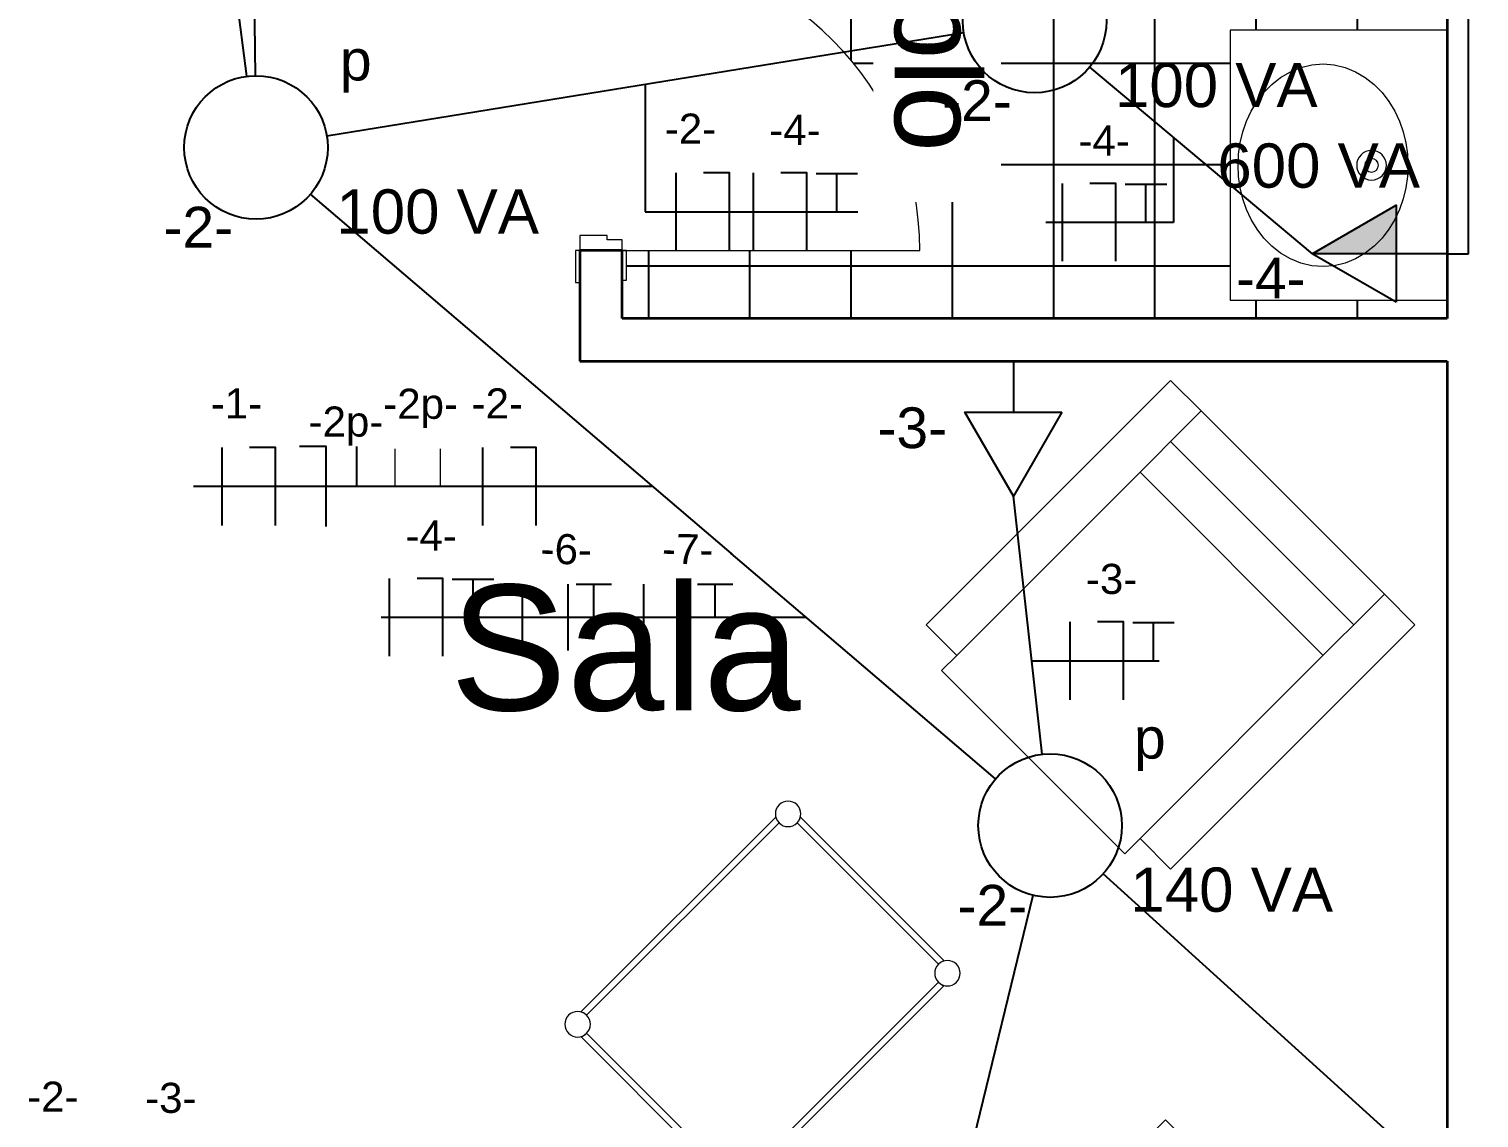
# Model space of a CAD drawing. Header units: metres. Extents: x -182 to 99, y 70 to 117.
# Drawn here: x -3.068 to 0.342, y 97.056 to 99.617 of the extents above; entities that cross this region are included whole.
import ezdxf

# ---------------------------------------------------------------- set-up
doc = ezdxf.new("R2010")
doc.units = ezdxf.units.M
doc.header["$LTSCALE"] = 0.01
for name, color, linetype, lineweight in [('A-ANNO-TEXT', 2, 'Continuous', 9), ('A-DOOR', 1, 'Continuous', 9), ('A-DOOR-FRAM', 1, 'Continuous', 13), ('A-WALL', 2, 'Continuous', 9), ('G-IMPT', 1, 'Continuous', 9), ('I-FURN', 6, 'Continuous', 9), ('P-SANR-FIXT', 6, 'Continuous', 9)]:
    doc.layers.add(name, color=color, linetype=linetype, lineweight=lineweight)
for name, color, linetype in [('FIAÇÃO', 10, 'Continuous'), ('Força', 7, 'Continuous'), ('Iluminação', 7, 'Continuous')]:
    doc.layers.add(name, color=color, linetype=linetype)
doc.styles.add('Arial', font='arial.ttf', dxfattribs={"height": 0.29506})
doc.styles.add('Arial_2', font='arial.ttf', dxfattribs={"height": 0.258177})
doc.dimstyles.new('Diagonal', dxfattribs={"dimscale": 0.3048, "dimtxt": 0.258177, "dimasz": 1.025262, "dimexe": 0.984252, "dimexo": 0.615157, "dimgap": 0.04101, "dimtad": 1, "dimrnd": 0.01, "dimzin": 0, "dimdsep": 46, "dimtxsty": 'Arial_2', "dimblk1": 'OBLIQUE', "dimblk2": 'OBLIQUE', "dimsah": 1, "dimcen": 0.09, "dimse1": 1, "dimse2": 1, "dimazin": 0, "dimtfac": 1, "dimtix": 1, "dimtmove": 0, "dimatfit": 3, "dimfxl": 1, "dimtvp": 1, "dimtfill": 1, "dimtolj": 1, "dimtzin": 0, "dimarcsym": 2})

# ---------------------------------------------------------------- blocks, each defined once
blk = doc.blocks.new('Puerta de 1 hoja - 70 x 210 cm-V18-Nivel 4')
at = {"layer": 'A-DOOR', "lineweight": 13}
blk.add_line((0.6169, 0.05), (0.6169, 0.75), dxfattribs=at)
blk.add_arc((0.6169, 0.05), 0.7, 90, 180, dxfattribs=at)
at = {"layer": 'A-DOOR-FRAM'}
for p, q in [((-0.0831, 0.06), (-0.1531, 0.06)), ((-0.1531, 0.06), (-0.1531, 0.05)), ((-0.0831, 0.05), (-0.0831, 0.06)), ((-0.0581, 0.05), (-0.0831, 0.05)), ((-0.0581, 0.015), (-0.0581, 0.05)), ((0.6169, 0.05), (0.5919, 0.05)), ((0.5919, 0.05), (0.5919, 0.015)), ((0.6869, 0.06), (0.6169, 0.06)), ((0.6169, 0.06), (0.6169, 0.05)), ((0.6869, 0.05), (0.6869, 0.06)), ((-0.0481, 0.015), (-0.0581, 0.015)), ((-0.0481, -0.05), (-0.0481, 0.015)), ((0.5919, 0.015), (0.5819, 0.015)), ((0.5819, 0.015), (0.5819, -0.05)), ((-0.1581, -0.05), (-0.1581, -0.06)), ((-0.1581, -0.06), (-0.0831, -0.06)), ((-0.0831, -0.06), (-0.0831, -0.05)), ((-0.0831, -0.05), (-0.0481, -0.05)), ((0.5819, -0.05), (0.6169, -0.05)), ((0.6169, -0.05), (0.6169, -0.06)), ((0.6169, -0.06), (0.6919, -0.06)), ((0.6919, -0.06), (0.6919, -0.05))]:
    blk.add_line(p, q, dxfattribs=at)
blk = doc.blocks.new('M_Lavabo - Oval - 635 mm x 510 mm - Privado-224825-Nivel 4')
at = {"layer": 'P-SANR-FIXT'}
for p, q in [((1.0218, -10.2437), (1.0218, -10.7537)), ((1.6568, -10.7537), (1.6568, -10.2437)), ((1.0218, -10.7537), (1.6568, -10.7537))]:
    blk.add_line(p, q, dxfattribs=at)
at = {"layer": 'P-SANR-FIXT', "flags": 128}
for points in [[(1.101, -10.5356), (1.1031, -10.5092), (1.1093, -10.4834), (1.1193, -10.4589), (1.1327, -10.4361), (1.1491, -10.4153), (1.168, -10.3967), (1.189, -10.3805), (1.2117, -10.3668), (1.2358, -10.3556), (1.2608, -10.3469), (1.2866, -10.3407), (1.3129, -10.337), (1.3393, -10.3358), (1.3658, -10.337), (1.3921, -10.3407), (1.4179, -10.3469), (1.4429, -10.3556), (1.4669, -10.3668), (1.4896, -10.3805), (1.5107, -10.3967), (1.5296, -10.4153), (1.546, -10.4361), (1.5594, -10.4589), (1.5694, -10.4834), (1.5756, -10.5092), (1.5777, -10.5356)], [(1.5777, -10.5356), (1.5756, -10.562), (1.5694, -10.5878), (1.5594, -10.6123), (1.546, -10.6352), (1.5296, -10.656), (1.5107, -10.6745), (1.4896, -10.6907), (1.4669, -10.7044), (1.4429, -10.7156), (1.4179, -10.7243), (1.3921, -10.7305), (1.3658, -10.7342), (1.3393, -10.7354), (1.3129, -10.7342), (1.2866, -10.7305), (1.2608, -10.7243), (1.2358, -10.7156), (1.2117, -10.7044), (1.189, -10.6907), (1.168, -10.6745), (1.1491, -10.656), (1.1327, -10.6352), (1.1193, -10.6123), (1.1093, -10.5878), (1.1031, -10.562), (1.101, -10.5356)]]:
    blk.add_lwpolyline(points, dxfattribs=at)
at = {"layer": 'P-SANR-FIXT'}
for radius, start, end in [(0.0349, 0, 180), (0.0349, 180, 360), (0.016, 0, 180), (0.016, 0, 180), (0.016, 180, 0), (0.016, 180, 0)]:
    blk.add_arc((1.3393, -10.4215), radius, start, end, dxfattribs=at)
blk = doc.blocks.new('Table basse - Verre - Table basse - Verre 2-492931-Nivel 4')
at = {"layer": 'I-FURN'}
for p, q in [((0.3393, 0.2409), (-0.3087, 0.2409)), ((0.3353, 0.2259), (-0.3047, 0.2259)), ((-0.3497, 0.1999), (-0.3497, -0.2781)), ((-0.3347, 0.1959), (-0.3347, -0.2741)), ((0.3653, -0.2741), (0.3653, 0.1959)), ((0.3803, -0.2781), (0.3803, 0.1999)), ((-0.3047, -0.3041), (0.3353, -0.3041)), ((-0.3087, -0.3191), (0.3393, -0.3191))]:
    blk.add_line(p, q, dxfattribs=at)
for centre, start, end in [((-0.3347, 0.2259), 0, 180), ((0.3653, 0.2259), 0, 180), ((-0.3347, 0.2259), 180, 360), ((0.3653, 0.2259), 180, 360), ((-0.3347, -0.3041), 0, 180), ((-0.3347, -0.3041), 180, 360), ((0.3653, -0.3041), 0, 180), ((0.3653, -0.3041), 180, 360)]:
    blk.add_arc(centre, 0.03, start, end, dxfattribs=at)
for points, knots in [([(-0.3047, 0.2259), (-0.3047, 0.227), (-0.3048, 0.2293), (-0.3056, 0.2336), (-0.3067, 0.2369), (-0.3076, 0.2388), (-0.308, 0.2396), (-0.3082, 0.24), (-0.3084, 0.2403), (-0.3085, 0.2405), (-0.3085, 0.2405)], [0, 0, 0, 0, 0.1428571, 0.2857143, 0.5714286, 0.6785714, 0.7321429, 0.7857143, 0.8392857, 0.8571429, 0.8571429, 0.8571429, 0.8571429]), ([(0.3391, 0.2405), (0.339, 0.2402), (0.3386, 0.2395), (0.3377, 0.2377), (0.3367, 0.2349), (0.3356, 0.231), (0.3353, 0.2276), (0.3353, 0.2259)], [0.1428571, 0.1428571, 0.1428571, 0.1428571, 0.2857143, 0.4285714, 0.5714286, 0.7857143, 1, 1, 1, 1]), ([(-0.3488, 0.1994), (-0.3485, 0.1992), (-0.3477, 0.1988), (-0.3457, 0.1979), (-0.3431, 0.197), (-0.3399, 0.1963), (-0.3376, 0.196), (-0.3362, 0.1959), (-0.3356, 0.1959)], [0.1111111, 0.1111111, 0.1111111, 0.1111111, 0.1666667, 0.2222222, 0.3333333, 0.3888889, 0.4444444, 0.4813841, 0.4813841, 0.4813841, 0.4813841]), ([(0.3662, 0.1959), (0.3672, 0.1959), (0.3693, 0.1961), (0.3719, 0.1966), (0.3737, 0.1971), (0.375, 0.1975), (0.3762, 0.1979), (0.3776, 0.1985), (0.3787, 0.199), (0.3792, 0.1993), (0.3794, 0.1994)], [0.5186863, 0.5186863, 0.5186863, 0.5186863, 0.5833333, 0.6527778, 0.6875, 0.7222222, 0.7569444, 0.7916667, 0.8611111, 0.8888889, 0.8888889, 0.8888889, 0.8888889]), ([(-0.3356, -0.2741), (-0.3366, -0.2742), (-0.3387, -0.2743), (-0.3412, -0.2748), (-0.3431, -0.2753), (-0.3444, -0.2757), (-0.3456, -0.2762), (-0.3469, -0.2767), (-0.348, -0.2773), (-0.3486, -0.2776), (-0.3488, -0.2776)], [0.5186159, 0.5186159, 0.5186159, 0.5186159, 0.5833333, 0.6527778, 0.6875, 0.7222222, 0.7569444, 0.7916667, 0.8611111, 0.8888889, 0.8888889, 0.8888889, 0.8888889]), ([(-0.3085, -0.3187), (-0.3083, -0.3185), (-0.3079, -0.3177), (-0.3071, -0.3159), (-0.306, -0.3132), (-0.305, -0.3093), (-0.3047, -0.3059), (-0.3047, -0.3041)], [0.1428571, 0.1428571, 0.1428571, 0.1428571, 0.2857143, 0.4285714, 0.5714286, 0.7857143, 1, 1, 1, 1]), ([(0.3353, -0.3041), (0.3353, -0.3053), (0.3355, -0.3075), (0.3362, -0.3118), (0.3373, -0.3151), (0.3382, -0.3171), (0.3386, -0.3178), (0.3389, -0.3183), (0.339, -0.3186), (0.3391, -0.3187), (0.3391, -0.3187)], [0, 0, 0, 0, 0.1428571, 0.2857143, 0.5714286, 0.6785714, 0.7321429, 0.7857143, 0.8392857, 0.8571429, 0.8571429, 0.8571429, 0.8571429]), ([(0.3794, -0.2776), (0.3791, -0.2775), (0.3783, -0.2771), (0.3764, -0.2762), (0.3737, -0.2753), (0.3705, -0.2746), (0.3683, -0.2742), (0.3668, -0.2742), (0.3662, -0.2741)], [0.1111111, 0.1111111, 0.1111111, 0.1111111, 0.1666667, 0.2222222, 0.3333333, 0.3888889, 0.4444444, 0.4813137, 0.4813137, 0.4813137, 0.4813137])]:
    blk.add_open_spline(points, degree=3, knots=knots, dxfattribs=at)
blk = doc.blocks.new('Couch01 - 12ZCOU01_dwg-205772-Nivel 4')
at = {"layer": 'G-IMPT'}
for p, q in [((0, 0.3048), (0, 0.4064)), ((0, 0.4064), (0.8128, 0.4064)), ((0, 0.4064), (0, 0.3048)), ((0, 0.4064), (0.8128, 0.4064)), ((0.8128, 0.3048), (0.8128, 0.4064)), ((0.8128, 0.4064), (0.8128, 0.3048)), ((0, -0.3048), (0, 0.3048)), ((0, 0.3048), (0.1016, 0.3048)), ((0, -0.3048), (0, 0.3048)), ((0.1016, 0.3048), (0, 0.3048)), ((0.1016, -0.3048), (0.1016, 0.3048)), ((0.1016, -0.3048), (0.1016, 0.3048)), ((0.1016, 0.3048), (0.1577, 0.3048)), ((0.1016, 0.3048), (0.1577, 0.3048)), ((0.1577, 0.3048), (0.8128, 0.3048)), ((0.8128, 0.3048), (0.1577, 0.3048)), ((0.2032, 0.3048), (0.2032, -0.3048)), ((0.2032, -0.3048), (0.2032, 0.3048)), ((0.8128, 0.3048), (0.8636, 0.3048)), ((0.8128, 0.3048), (0.8636, 0.3048)), ((0.8636, 0.3048), (0.8636, -0.3048)), ((0.8636, 0.3048), (0.8636, -0.3048)), ((0, -0.3048), (0, -0.4064)), ((0, -0.3048), (0.1016, -0.3048)), ((0, -0.3048), (0, -0.4064)), ((0, -0.3048), (0.1016, -0.3048)), ((0.1016, -0.3048), (0.1577, -0.3048)), ((0.1016, -0.3048), (0.1577, -0.3048)), ((0.8128, -0.3048), (0.1577, -0.3048)), ((0.8128, -0.3048), (0.1577, -0.3048)), ((0.8128, -0.3048), (0.8128, -0.4064)), ((0.8128, -0.3048), (0.8636, -0.3048)), ((0.8128, -0.3048), (0.8128, -0.4064)), ((0.8128, -0.3048), (0.8636, -0.3048)), ((0.8128, -0.4064), (0, -0.4064)), ((0, -0.4064), (0.8128, -0.4064))]:
    blk.add_line(p, q, dxfattribs=at)
blk = doc.blocks.new('Couch01 - Couch01-492932-Nivel 4')
at = {"extrusion": (0, 0, -1), "zscale": -1, "rotation": 180}
blk.add_blockref('Couch01 - 12ZCOU01_dwg-205772-Nivel 4', (0, 0), dxfattribs=at)
blk = doc.blocks.new('_Oblique')
at = {"color": 0, "linetype": 'ByBlock', "lineweight": -2}
blk.add_line((-0.5, -0.5), (0.5, 0.5), dxfattribs=at)
blk = doc.blocks.new('*D473')
at = {"color": 0, "lineweight": -2, "transparency": 16777216}
blk.add_line((17.086, 110.44), (17.086, 81.2458), dxfattribs=at)
at = {"layer": 'Defpoints', "color": 0, "transparency": 16777216}
for p in [(8.3862, 110.44), (-2.4818, 81.2458), (17.086, 81.2458)]:
    blk.add_point(p, dxfattribs=at)
at = {"color": 0, "lineweight": -2, "transparency": 16777216, "xscale": 0.3124999999999999, "yscale": 0.3124999999999999, "zscale": 0.3124999999999999}
for p, rotation in [((17.086, 110.44), 90), ((17.086, 81.2458), 270)]:
    blk.add_blockref('_Oblique', p, dxfattribs=dict(at, rotation=rotation))
at = {"color": 0, "transparency": 16777216, "insert": (16.9417, 95.8429), "char_height": 0.25818, "attachment_point": 5, "rotation": 90, "style": 'Arial_2', "bg_fill": 3, "box_fill_scale": 1.1, "bg_fill_color": 256, "bg_fill_true_color": 13158600, "bg_fill_transparency": 0}
blk.add_mtext('\\A1;29.19', dxfattribs=at)
blk = doc.blocks.new('F-N')
at = {"layer": 'FIAÇÃO'}
blk.add_line((2561.97, 1254.62), (2561.97, 1275.44), dxfattribs=at)
at = {"layer": 'FIAÇÃO', "color": 5}
blk.add_lwpolyline([(2576.26, 1254.62), (2576.26, 1275.44), (2569.32, 1275.44)], dxfattribs=at)
blk = doc.blocks.new('RN')
at = {"layer": 'FIAÇÃO', "color": 18, "true_color": 0x000000}
blk.add_line((2653.24, 1365.51), (2653.24, 1375.92), dxfattribs=at)
at = {"layer": 'FIAÇÃO', "color": 5}
blk.add_lwpolyline([(2645.19, 1355.09), (2645.19, 1375.92), (2638.25, 1375.92)], dxfattribs=at)
blk = doc.blocks.new('F-N-T')
at = {"layer": 'FIAÇÃO', "color": 1}
blk.add_line((2561.97, 1284.08), (2561.97, 1304.9), dxfattribs=at)
at = {"layer": 'FIAÇÃO', "color": 3}
blk.add_line((2584.31, 1294.33), (2584.31, 1304.75), dxfattribs=at)
at = {"layer": 'FIAÇÃO', "color": 5}
blk.add_lwpolyline([(2576.26, 1284.08), (2576.26, 1304.9), (2569.32, 1304.9)], dxfattribs=at)
at = {"layer": 'FIAÇÃO', "color": 3}
blk.add_lwpolyline([(2578.75, 1304.75), (2584.31, 1304.75), (2589.86, 1304.75)], dxfattribs=at)
blk = doc.blocks.new('F-F')
at = {"layer": 'FIAÇÃO'}
for p, q in [((2561.97, 1222.26), (2561.97, 1243.08)), ((2576.26, 1222.26), (2576.26, 1243.08))]:
    blk.add_line(p, q, dxfattribs=at)
at = {"layer": 'FIAÇÃO', "color": 3}
blk.add_line((2584.31, 1232.67), (2584.31, 1243.08), dxfattribs=at)
blk.add_lwpolyline([(2578.75, 1243.08), (2584.31, 1243.08), (2589.86, 1243.08)], dxfattribs=at)

msp = doc.modelspace()

# ---------------------------------------------------------------- hatches: boundary and pattern name
at = {"transparency": 33554687}
h = msp.add_hatch(dxfattribs=at)
h.set_pattern_fill('NET', color=251, scale=0.075)
h.set_pattern_definition([(0, (-90.43142, 1e-14), (0, 0.238125), []), (90, (-90.43142, 1e-14), (-0.238125, 0), [])])
h.paths.add_polyline_path([(0.2671, 102.0741), (-0.2429, 102.0741), (-0.2429, 102.7091), (0.2671, 102.7091), (0.2671, 103.8572), (-1.6629, 103.8572), (-1.6629, 103.797), (-0.9729, 103.797, -0.410035), (-1.6629, 103.0971), (-1.6629, 103.027), (-1.6729, 100.4359), (-1.3329, 100.4359), (-1.3329, 101.3359), (0.2671, 101.3359), (0.2671, 101.4402), (0.0709, 101.4402, -0.414214), (-0.0237, 101.5348), (-0.0237, 101.5701), (-0.1006, 101.5613), (-0.126, 101.531), (-0.1514, 101.5166), (-0.1768, 101.5098), (-0.219, 101.5023), (-0.2782, 101.5075), (-0.3292, 101.5212), (-0.38, 101.5397), (-0.4308, 101.5634), (-0.4816, 101.5986), (-0.507, 101.624), (-0.5197, 101.646), (-0.5324, 101.6809), (-0.5324, 101.7063), (-0.5197, 101.7412), (-0.507, 101.7632), (-0.4816, 101.7886), (-0.4308, 101.8238), (-0.38, 101.8475), (-0.3292, 101.866), (-0.2782, 101.8797), (-0.2276, 101.8841), (-0.2022, 101.8819), (-0.1768, 101.8774), (-0.1514, 101.8706), (-0.126, 101.8562), (-0.1006, 101.8259), (-0.0237, 101.8171), (-0.0237, 101.8523, -0.414214), (0.0709, 101.947), (0.2671, 101.947)])
h.paths.add_polyline_path([(-0.2429, 99.6139), (0.2671, 99.6139), (0.2671, 99.7526), (0.0709, 99.7526, -0.414214), (-0.0237, 99.8472), (-0.0237, 99.8825), (-0.1006, 99.8736), (-0.126, 99.8434), (-0.1514, 99.829), (-0.1768, 99.8222), (-0.2022, 99.8177), (-0.2276, 99.8154), (-0.2782, 99.8199), (-0.3292, 99.8335), (-0.38, 99.852), (-0.4308, 99.8757), (-0.4816, 99.911), (-0.507, 99.9364), (-0.5197, 99.9584), (-0.5324, 99.9932), (-0.5324, 100.0186), (-0.5197, 100.0535), (-0.507, 100.0755), (-0.4816, 100.1009), (-0.4308, 100.1362), (-0.38, 100.1599), (-0.3292, 100.1784), (-0.2782, 100.192), (-0.2276, 100.1964), (-0.2022, 100.1942), (-0.1768, 100.1897), (-0.1514, 100.1829), (-0.126, 100.1685), (-0.1006, 100.1383), (-0.0237, 100.1294), (-0.0237, 100.1647, -0.414214), (0.0709, 100.2593), (0.2671, 100.2593), (0.2671, 100.3359), (-1.6729, 100.3359), (-1.6729, 100.1359), (-1.6729, 99.8659), (-1.6629, 99.8659), (-1.6629, 99.7959, -0.410035), (-0.9729, 99.0959), (-1.6629, 99.0959), (-1.6629, 99.0259), (-1.6729, 98.9359), (0.2671, 98.9359), (0.2671, 98.9789), (-0.2429, 98.9789)])
h.paths.add_polyline_path([(-0.9486, 103.0076), (-0.9486, 101.8974), (-0.3406, 101.8974), (-0.3406, 103.0076)], flags=24)
h.paths.add_polyline_path([(-1.2881, 100.3171), (-1.2881, 99.2069), (-0.6801, 99.2069), (-0.6801, 100.3171)], flags=24)

# ---------------------------------------------------------------- linework, layer by layer
at = {"layer": 'A-WALL', "color": 7, "lineweight": 35}
for p, q in [((0.2671, 100.3359), (0.2671, 98.9359)), ((-1.6729, 99.0959), (-1.7729, 99.0959)), ((-1.7729, 99.0959), (-1.7729, 98.8359)), ((-1.6729, 98.9359), (-1.6729, 99.0959)), ((0.2671, 98.9359), (-1.6729, 98.9359)), ((-1.7729, 98.8359), (0.2671, 98.8359)), ((0.2671, 98.8359), (0.2671, 96.9459))]:
    msp.add_line(p, q, dxfattribs=at)
at = {"layer": 'Força', "color": 0, "ltscale": 0.5}
msp.add_line((-2.5557, 99.5058), (-2.979, 102.7845), dxfattribs=at)
at = {"layer": 'Iluminação', "color": 0, "ltscale": 0.5}
msp.add_line((-2.5356, 99.5072), (-2.5379, 99.7525), dxfattribs=at)

# ---------------------------------------------------------------- block references
at = {"layer": 'A-DOOR', "rotation": 269.9999999999999}
msp.add_blockref('Puerta de 1 hoja - 70 x 210 cm-V18-Nivel 4', (-1.7229, 99.7128), dxfattribs=at)
at = {"layer": 'I-FURN'}
for name, p, rotation in [('Couch01 - Couch01-492932-Nivel 4', (-0.0959, 98.503), 224.9999999999983), ('Table basse - Verre - Table basse - Verre 2-492931-Nivel 4', (-1.3813, 97.3529), 44.99999999999864), ('Couch01 - Couch01-492932-Nivel 4', (-0.1079, 96.1894), 134.9999999999984)]:
    msp.add_blockref(name, p, dxfattribs=dict(at, rotation=rotation))
at = {"layer": 'P-SANR-FIXT', "rotation": 270.0000000000001}
msp.add_blockref('M_Lavabo - Oval - 635 mm x 510 mm - Privado-224825-Nivel 4', (10.5109, 100.6357), dxfattribs=at)

# ---------------------------------------------------------------- texts
at = {"layer": 'FIAÇÃO', "lineweight": 20, "style": 'Arial'}
for s, p in [('-1-', (-2.6406, 98.701)), ('-2-', (-3.0724, 97.0704)), ('-3-', (-2.7948, 97.0676))]:
    msp.add_text(s, height=0.07075, dxfattribs=at).set_placement(p)
at = {"layer": 'Iluminação', "lineweight": 20, "style": 'Arial'}
msp.add_text('-2-', height=0.09589, dxfattribs=at).set_placement((-2.7518, 99.103))

# ---------------------------------------------------------------- next in the draw order: dimensions: what is measured, and where the dimension line sits
at = {"color": 1}
dim = msp.add_linear_dim(base=(17.086, 81.2458), p1=(8.3862, 110.44), p2=(-2.4818, 81.2458), angle=90, dimstyle='Diagonal', override={"dimpost": '<>'}, dxfattribs=at)
dim.commit()
dim.dimension.update_dxf_attribs({"geometry": '*D473', "text_midpoint": (16.9417, 95.8429)})

# ---------------------------------------------------------------- next in the draw order: hatches: boundary and pattern name
at = {"layer": 'Iluminação'}
msp.add_hatch(color=256, dxfattribs=at).paths.add_polyline_path([(-0.0505, 99.0883), (0.1473, 99.0883), (0.1473, 99.2025)])

# ---------------------------------------------------------------- next in the draw order: linework, layer by layer
at = {"layer": 'FIAÇÃO', "color": 18, "lineweight": 20, "true_color": 0x000000}
for p, q in [((-2.2071, 98.5409), (-2.2071, 98.6294)), ((-2.1004, 98.5409), (-2.1004, 98.6294))]:
    msp.add_line(p, q, dxfattribs=at)
at = {"layer": 'Força', "color": 0, "ltscale": 0.5}
for p, q in [((0.3171, 99.0883), (0.3171, 102.861)), ((-0.5736, 99.5274), (-0.0505, 99.0883)), ((-0.3767, 99.3621), (-0.3767, 99.1621)), ((-0.3767, 99.1621), (-0.6767, 99.1621)), ((0.2671, 99.0883), (0.3171, 99.0883)), ((-2.4004, 98.5409), (-2.6809, 98.5409)), ((-0.6853, 97.9112), (-0.7529, 98.5183)), ((-0.7097, 98.1309), (-0.4097, 98.1309)), ((1.027, 96.2084), (-0.5416, 97.6301))]:
    msp.add_line(p, q, dxfattribs=at)
at = {"layer": 'Iluminação', "color": 0, "ltscale": 0.5}
for p, q in [((-1.6185, 99.4872), (-1.6185, 99.1872)), ((-1.6185, 99.1872), (-1.1185, 99.1872)), ((-1.6004, 98.5409), (-2.4004, 98.5409)), ((-1.2329, 95.4221), (-0.7066, 97.5795))]:
    msp.add_line(p, q, dxfattribs=at)
at = {"layer": 'Iluminação'}
for p, q in [((0.2671, 99.0883), (-0.0505, 99.0883)), ((-0.7529, 98.8359), (-0.7529, 98.7161))]:
    msp.add_line(p, q, dxfattribs=at)
for points in [[(0.1473, 98.9741), (-0.0505, 99.0883), (0.1473, 99.2025)], [(-0.6387, 98.7161), (-0.7529, 98.5183), (-0.867, 98.7161)]]:
    msp.add_lwpolyline(points, close=True, dxfattribs=at)
for centre in [(-2.5341, 99.3384), (-0.6666, 97.7434)]:
    msp.add_circle(centre, 0.1688, dxfattribs=at)

# ---------------------------------------------------------------- next in the draw order: block references
at = {"layer": 'FIAÇÃO', "lineweight": 20, "xscale": 0.008784106945095342, "yscale": 0.008784106945095342, "zscale": 0.008784106945095342}
for name, p in [('F-N', (-24.0507, 88.075)), ('F-N-T', (-23.8689, 87.8163)), ('F-N-T', (-23.1419, 87.7912)), ('F-N', (-25.1186, 87.4288)), ('F-N', (-24.505, 87.4288)), ('F-N-T', (-23.124, 86.7599))]:
    msp.add_blockref(name, p, dxfattribs=at)
at = {"layer": 'Iluminação', "xscale": 0.009000000000000001, "yscale": 0.009000000000000001, "zscale": 0.009000000000000001}
msp.add_blockref('RN', (-26.1758, 86.2514), dxfattribs=at)

# ---------------------------------------------------------------- next in the draw order: texts
at = {"layer": 'A-ANNO-TEXT', "color": 7, "insert": (-0.8319, 100.2132), "char_height": 0.2, "width": 0.9531, "attachment_point": 1, "rotation": 270, "line_spacing_factor": 0.938532, "style": 'Arial', "bg_fill": 3, "box_fill_scale": 1.25, "bg_fill_color": 7, "bg_fill_transparency": 0}
msp.add_mtext('lavablo', dxfattribs=at)
at = {"layer": 'A-ANNO-TEXT', "color": 7, "insert": (-2.0781, 98.3095), "char_height": 0.29506, "width": 0.814346, "attachment_point": 1, "line_spacing_factor": 0.938532, "style": 'Arial', "bg_fill": 3, "box_fill_scale": 1.25, "bg_fill_color": 7, "bg_fill_transparency": 0}
msp.add_mtext('Sala', dxfattribs=at)
at = {"layer": 'FIAÇÃO', "lineweight": 20, "style": 'Arial'}
for s, p in [('-2-', (-1.5727, 99.3473)), ('-4-', (-1.327, 99.3445)), ('-4-', (-0.6, 99.3194)), ('-2p-', (-2.2348, 98.7001)), ('-2-', (-2.027, 98.701)), ('-2p-', (-2.4104, 98.6583)), ('-3-', (-0.5822, 98.2882))]:
    msp.add_text(s, height=0.07075, dxfattribs=at).set_placement(p)
at = {"layer": 'Iluminação', "lineweight": 20, "style": 'Arial'}
for s, height, p in [('p', 0.0959, (-2.3367, 99.4959)), ('-4-', 0.09589, (-0.2294, 98.9834)), ('-3-', 0.09589, (-1.0726, 98.6311)), ('p', 0.0959, (-0.4692, 97.9009)), ('-2-', 0.09589, (-0.8843, 97.508))]:
    msp.add_text(s, height=height, dxfattribs=at).set_placement(p)
at = {"layer": 'Iluminação', "lineweight": 20, "char_height": 0.104025, "width": 0.595396, "attachment_point": 8, "style": 'Arial'}
for s, insert in [('{\\H0.0275x;\\P\\P}100 VA', (-0.2756, 99.4317)), ('{\\H0.0275x;\\P\\P}600 VA', (-0.0349, 99.2423)), ('{\\H0.0275x;\\P\\P}100 VA', (-2.1068, 99.1342)), ('{\\H0.0275x;\\P\\P}140 VA', (-0.2393, 97.5392))]:
    msp.add_mtext(s, dxfattribs=dict(at, insert=insert))

# ---------------------------------------------------------------- next in the draw order: linework, layer by layer
at = {"layer": 'Força', "color": 0, "ltscale": 0.5}
msp.add_line((-1.2398, 98.233), (-2.2398, 98.233), dxfattribs=at)
at = {"layer": 'Iluminação', "color": 0, "ltscale": 0.5}
for p, q in [((-2.3675, 99.3655), (-0.8694, 99.6089)), ((-0.7949, 97.853), (-2.4058, 99.2288))]:
    msp.add_line(p, q, dxfattribs=at)
at = {"layer": 'Iluminação'}
msp.add_circle((-0.7029, 99.6359), 0.1688, dxfattribs=at)

# ---------------------------------------------------------------- next in the draw order: block references
at = {"layer": 'FIAÇÃO', "lineweight": 20, "xscale": 0.008784106945095342, "yscale": 0.008784106945095342, "zscale": 0.008784106945095342}
msp.add_blockref('F-N-T', (-24.7246, 86.8621), dxfattribs=at)
at = {"layer": 'FIAÇÃO', "lineweight": 20, "xscale": 0.007500000000000001, "yscale": 0.007500000000000001, "zscale": 0.007500000000000001, "rotation": 359.9548737758172}
for p in [(-21.1294, 89.0032), (-20.8438, 89.0032)]:
    msp.add_blockref('F-F', p, dxfattribs=at)

# ---------------------------------------------------------------- next in the draw order: texts
at = {"layer": 'FIAÇÃO', "lineweight": 20, "style": 'Arial'}
msp.add_text('-4-', height=0.07075, dxfattribs=at).set_placement((-2.1827, 98.3903))
for s, p in [('-6-', (-1.8654, 98.3595)), ('-7-', (-1.5799, 98.3595))]:
    msp.add_text(s, height=0.07075, rotation=358.7675, dxfattribs=at).set_placement(p)
at = {"layer": 'Iluminação', "lineweight": 20, "style": 'Arial'}
msp.add_text('-2-', height=0.09589, dxfattribs=at).set_placement((-0.9205, 99.4005))

doc.saveas('drawing.dxf')
